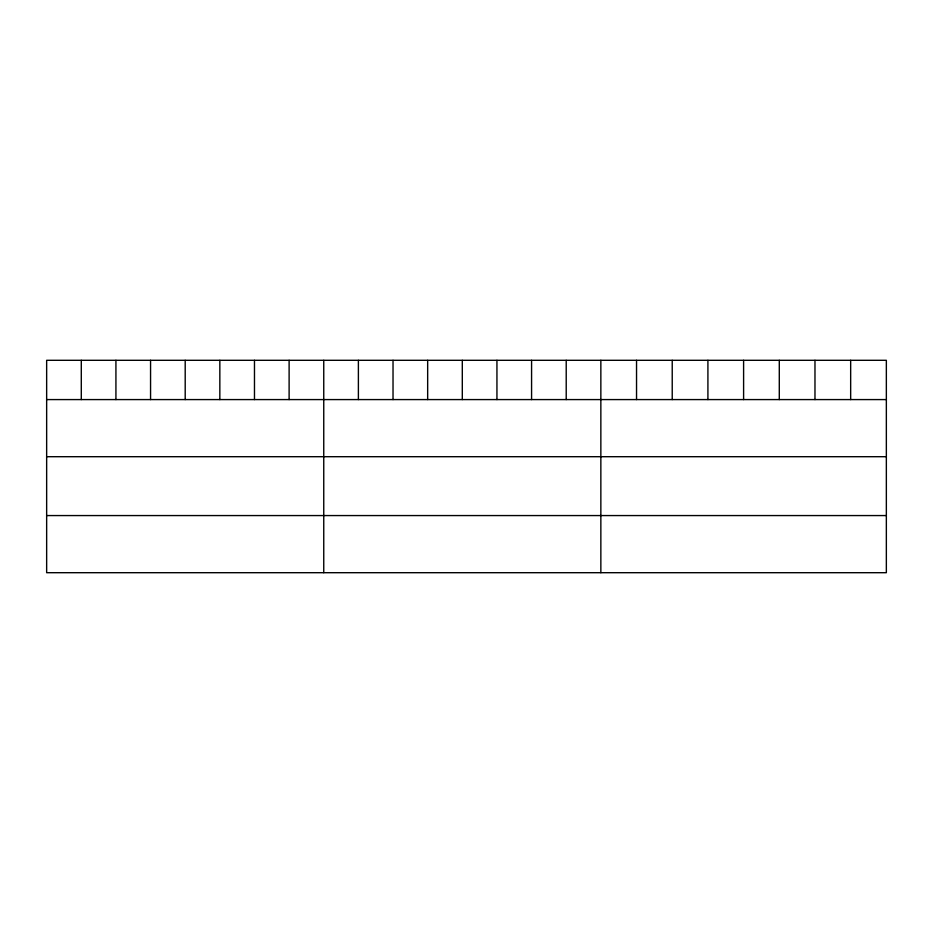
<?xml version="1.0" encoding="UTF-8"?>
<svg xmlns="http://www.w3.org/2000/svg" width="933" height="933" viewBox="0 0 933 933"><rect width="100%" height="100%" fill="white"/><g stroke="black" fill="none" stroke-linecap="round" stroke-linejoin="round"><path stroke-width="1.4" d="M886.35 399.581L886.35 572.699L46.65 572.699L46.65 360.301L886.35 360.301L886.35 399.581L46.65 399.581M46.65 456.704L886.35 456.704M46.65 515.564L886.35 515.564M850.663 360.301L850.663 399.581M814.975 360.301L814.975 399.581M779.288 360.301L779.288 399.581M743.601 360.301L743.601 399.581M707.914 360.301L707.914 399.581M672.226 360.301L672.226 399.581M636.539 360.301L636.539 399.581M600.852 360.301L600.852 572.699M566.214 360.301L566.214 399.581M531.577 360.301L531.577 399.581M496.939 360.301L496.939 399.581M462.301 360.301L462.301 399.581M427.664 360.301L427.664 399.581M393.026 360.301L393.026 399.581M358.389 360.301L358.389 399.581M323.751 360.301L323.751 572.699M289.113 360.301L289.113 399.581M254.476 360.301L254.476 399.581M219.838 360.301L219.838 399.581M185.201 360.301L185.201 399.581M150.563 360.301L150.563 399.581M115.925 360.301L115.925 399.581M81.288 360.301L81.288 399.581"/></g></svg>
